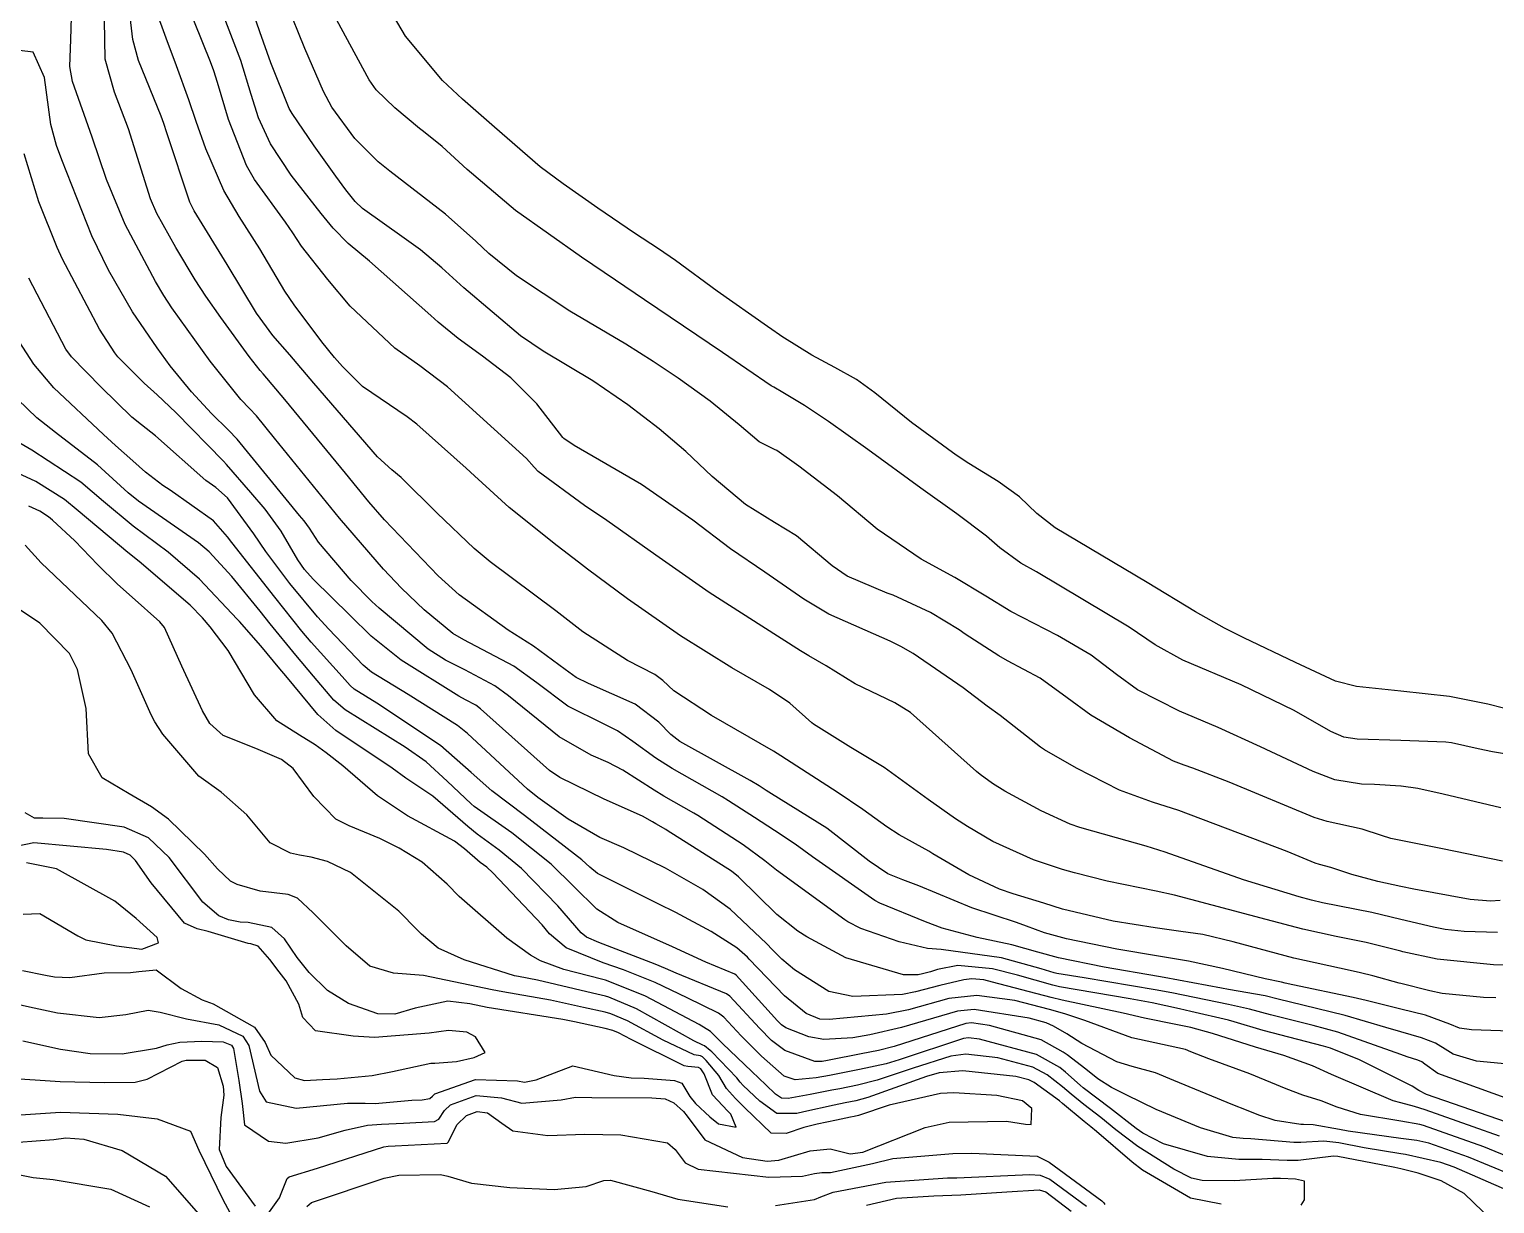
# Model space of a CAD drawing. Header units: feet. Extents: x 1313198 to 1317500, y 385000 to 389511.
# Drawn here: x 1317101.2 to 1317293.6, y 386532.5 to 386686.8 of the extents above; entities that cross this region are included whole.
import ezdxf

# ---------------------------------------------------------------- set-up
doc = ezdxf.new("R2010")
doc.units = ezdxf.units.FT
doc.layers.add('C-TOPO-MAJR', color=32, linetype='CONTINUOUS')

msp = doc.modelspace()

# ---------------------------------------------------------------- linework, layer by layer
at = {"layer": 'C-TOPO-MAJR'}
for points in [[(1317294.82, 386597.61), (1317292.75, 386598.13), (1317287.71, 386599.15), (1317281.32, 386599.82), (1317275.47, 386600.43), (1317272.75, 386601.15), (1317267.47, 386603.59), (1317260.71, 386606.86), (1317258.14, 386608.12), (1317254.34, 386610.26), (1317247.98, 386614.1), (1317235.9, 386621.3), (1317233.52, 386623.19), (1317231.24, 386625.35), (1317228.42, 386627.39), (1317224.56, 386629.75), (1317222.9, 386630.85), (1317217.03, 386635.13), (1317212.24, 386639.02), (1317209.83, 386640.78), (1317206.99, 386642.34), (1317203.96, 386643.99), (1317200.38, 386646.2), (1317200.27, 386646.27), (1317198.11, 386647.75), (1317191.5, 386652.36), (1317186.05, 386656.39), (1317183.8, 386657.96), (1317180.66, 386659.99), (1317175.84, 386663.28), (1317171.27, 386666.47), (1317168.28, 386668.72), (1317162.25, 386673.91), (1317158.08, 386677.6), (1317155.42, 386680.07), (1317150.56, 386685.89), (1317144.41, 386696.37)], [(1317293.99, 386568.13), (1317289.63, 386568.27), (1317287.12, 386568.52), (1317285.59, 386568.84), (1317281.32, 386569.86), (1317277.52, 386570.77), (1317271.04, 386572.05), (1317269.57, 386572.37), (1317267.97, 386572.8), (1317260.64, 386575.07), (1317250.35, 386578.68), (1317247.87, 386579.48), (1317243.98, 386580.57), (1317239.15, 386581.92), (1317237.9, 386582.35), (1317234.08, 386584.11), (1317229.28, 386586.7), (1317227.7, 386587.71), (1317226.07, 386588.89), (1317225.58, 386589.28), (1317216.9, 386597.02), (1317214.84, 386598.3), (1317209.64, 386600.81), (1317205.85, 386603.17), (1317203.54, 386604.49), (1317202.44, 386605.12), (1317197.38, 386608.39), (1317190.47, 386612.79), (1317183.48, 386617.7), (1317177.02, 386622.24), (1317174.09, 386624.22), (1317168.01, 386628.7), (1317167.46, 386629.27), (1317166.47, 386630.41), (1317156.1, 386639.81), (1317152.48, 386642.56), (1317149.18, 386644.9), (1317143.29, 386650.41), (1317140.39, 386653.89), (1317136.92, 386658.31), (1317135.77, 386660.03), (1317134.81, 386661.45), (1317130.73, 386667.03), (1317129.7, 386668.9), (1317127.33, 386674.91), (1317125.89, 386679.79), (1317125.42, 386681.31), (1317124.95, 386682.52), (1317120.77, 386692.95)], [(1317294.37, 386572.33), (1317293.1, 386572.27), (1317290.43, 386572.49), (1317283, 386573.83), (1317281.32, 386574.19), (1317278.29, 386574.84), (1317274.89, 386575.74), (1317272.12, 386576.68), (1317270.64, 386577.08), (1317270.07, 386577.26), (1317266.38, 386578.78), (1317252.16, 386584.15), (1317248.71, 386585.27), (1317244.36, 386586.83), (1317238.71, 386589.71), (1317234.51, 386592.11), (1317234, 386592.46), (1317228.68, 386596.63), (1317227, 386597.87), (1317223.81, 386600.27), (1317217.26, 386604.77), (1317215.65, 386605.72), (1317214.23, 386606.39), (1317206.2, 386609.96), (1317202.88, 386611.94), (1317197.76, 386615.45), (1317193.28, 386618.54), (1317188.32, 386622.29), (1317181.56, 386626.98), (1317172.75, 386632.11), (1317171.39, 386633.03), (1317171.26, 386633.16), (1317167.85, 386637.56), (1317164.4, 386640.98), (1317160.69, 386643.85), (1317157.51, 386646.17), (1317154.89, 386648.29), (1317153.92, 386649.17), (1317145.84, 386656.3), (1317143.06, 386658.62), (1317141.07, 386660.64), (1317139.51, 386662.59), (1317135.57, 386667.63), (1317132.83, 386671.72), (1317131.25, 386675.15), (1317130.33, 386678.22), (1317128.97, 386682.66), (1317124.88, 386693.33)], [(1317301.89, 386550.23), (1317291.24, 386551.24), (1317288.17, 386552.17), (1317287.47, 386552.59), (1317285.88, 386553.6), (1317284.04, 386554.32), (1317281.32, 386555.09), (1317279.33, 386555.66), (1317274.01, 386557.22), (1317268.46, 386558.6), (1317265.18, 386559.4), (1317263.5, 386559.8), (1317258.67, 386560.66), (1317257.76, 386560.82), (1317250.21, 386562.24), (1317249.47, 386562.37), (1317242.36, 386563.59), (1317236.34, 386564.81), (1317233.64, 386565.57), (1317230.23, 386566.5), (1317225.67, 386567.49), (1317221.07, 386568.69), (1317218.89, 386569.53), (1317212.86, 386572.01), (1317212.24, 386572.34), (1317204.03, 386578.09), (1317201.75, 386579.74), (1317199.04, 386581.53), (1317196.43, 386583.22), (1317193.01, 386585.45), (1317192.16, 386585.95), (1317185.59, 386589.67), (1317183.47, 386591.03), (1317180.45, 386593.23), (1317178.42, 386594.63), (1317176.66, 386595.49), (1317171.91, 386597.86), (1317167.81, 386600.95), (1317164.81, 386603.1), (1317158.26, 386606.56), (1317156.81, 386607.43), (1317153.03, 386610.53), (1317150.06, 386613.37), (1317147.69, 386615.87), (1317141.91, 386622.57), (1317133.38, 386633.05), (1317130.99, 386635.99), (1317130.08, 386636.95), (1317128.93, 386638.15), (1317124.93, 386643.19), (1317119.89, 386650.2), (1317118.83, 386651.8), (1317117.73, 386653.64), (1317113.74, 386661.14), (1317111.32, 386667.04), (1317109.41, 386672.6), (1317106.83, 386679.92), (1317106.51, 386681.89), (1317106.61, 386685.42), (1317106.74, 386689.86)], [(1317294.91, 386563.86), (1317293.47, 386563.88), (1317286.08, 386564.62), (1317281.58, 386565.6), (1317281.32, 386565.67), (1317276.76, 386566.81), (1317272.84, 386567.6), (1317268.42, 386568.56), (1317263.63, 386569.85), (1317251.59, 386573.05), (1317249.19, 386573.56), (1317242.72, 386574.88), (1317238.47, 386575.99), (1317236.87, 386576.43), (1317233.05, 386577.67), (1317227.73, 386580.07), (1317224.38, 386582.07), (1317222.84, 386583.07), (1317219.23, 386585.61), (1317213.44, 386589.83), (1317209.08, 386592.44), (1317204.17, 386595.49), (1317203.95, 386595.67), (1317201.04, 386598.26), (1317198.4, 386600.06), (1317193.45, 386602.9), (1317186.7, 386607.1), (1317179.75, 386611.97), (1317174.5, 386615.86), (1317173.32, 386616.76), (1317170.48, 386618.92), (1317164.18, 386623.98), (1317159.64, 386628.11), (1317158.53, 386629.14), (1317152.09, 386634.92), (1317150.8, 386635.87), (1317144.93, 386639.86), (1317142.31, 386642.48), (1317141.27, 386643.68), (1317139.57, 386645.72), (1317135.94, 386650.58), (1317134.75, 386652.38), (1317131.45, 386657.96), (1317128.74, 386662.19), (1317126.7, 386665.62), (1317124.37, 386671.08), (1317123.09, 386674.65), (1317122.1, 386677.52), (1317120.51, 386681.99), (1317119.15, 386685.62), (1317117.77, 386689.35)], [(1317294.68, 386577.5), (1317286.78, 386579.13), (1317281.32, 386580.23), (1317280, 386580.49), (1317278.78, 386580.88), (1317276.25, 386581.72), (1317271.65, 386582.71), (1317269.93, 386583.25), (1317258.77, 386587.89), (1317254, 386589.72), (1317252.85, 386590.1), (1317251.45, 386590.64), (1317245.67, 386593.71), (1317240.58, 386596.68), (1317237.48, 386598.98), (1317233.95, 386601.56), (1317229.66, 386603.84), (1317228.53, 386604.46), (1317224.11, 386607.34), (1317223.31, 386607.88), (1317219.54, 386610.18), (1317214.63, 386612.43), (1317213.85, 386612.73), (1317208.61, 386614.93), (1317206.62, 386616.31), (1317201.95, 386620.26), (1317199.03, 386622.01), (1317195.24, 386624.36), (1317190.84, 386628.03), (1317187.42, 386631.3), (1317183.91, 386634.28), (1317179.78, 386637.44), (1317175.17, 386640.62), (1317168.67, 386644.51), (1317165.7, 386646.51), (1317158.22, 386652.83), (1317155.33, 386655.44), (1317152.56, 386657.8), (1317150.42, 386659.35), (1317144.93, 386663.22), (1317143.95, 386664.17), (1317142.75, 386665.7), (1317141.41, 386667.48), (1317138.57, 386671.46), (1317135.69, 386675.7), (1317135.31, 386676.39), (1317132.89, 386682.39), (1317131.45, 386686.45), (1317130.16, 386690.1)], [(1317294.44, 386584.51), (1317286.89, 386586.3), (1317283.56, 386587.03), (1317281.36, 386587.37), (1317281.32, 386587.37), (1317277.87, 386587.58), (1317276.14, 386587.62), (1317272.63, 386588.2), (1317269.79, 386589.28), (1317262.86, 386592.52), (1317257.33, 386595.06), (1317252.24, 386597.22), (1317246.74, 386600.01), (1317243.96, 386602.02), (1317240.63, 386604.55), (1317236.21, 386607.15), (1317230.08, 386610.3), (1317226.79, 386612.31), (1317222.75, 386614.77), (1317218.29, 386617.19), (1317212.54, 386621.13), (1317207.34, 386625.49), (1317202.25, 386629.38), (1317199.36, 386631.43), (1317199.06, 386631.58), (1317197.05, 386632.57), (1317194.39, 386634.81), (1317190.61, 386637.95), (1317186.4, 386640.96), (1317183.12, 386643.16), (1317179.53, 386645.41), (1317172.15, 386649.76), (1317165.16, 386654.39), (1317161.52, 386657.34), (1317159.8, 386658.95), (1317155.84, 386662.49), (1317148.54, 386668.12), (1317146.97, 386669.38), (1317143.94, 386672.43), (1317140.92, 386676.54), (1317139.83, 386678.61), (1317137.35, 386684.26), (1317134.94, 386690.22)], [(1317296.93, 386555.14), (1317290.61, 386555.36), (1317289, 386555.59), (1317287.74, 386556.08), (1317284.56, 386557.28), (1317281.32, 386558.07), (1317276.75, 386559.19), (1317275.06, 386559.58), (1317267.13, 386561.24), (1317266.14, 386561.48), (1317265.63, 386561.59), (1317263.51, 386562.04), (1317257.89, 386563.42), (1317253.43, 386564.35), (1317249.48, 386565.01), (1317244.01, 386565.93), (1317237.4, 386567.29), (1317234.49, 386568.11), (1317232.15, 386568.98), (1317230.82, 386569.43), (1317224.98, 386571.36), (1317218, 386574.26), (1317215.92, 386575.06), (1317213.95, 386575.86), (1317211.47, 386577.49), (1317205.92, 386581.86), (1317198.67, 386586.35), (1317197.96, 386586.78), (1317197.03, 386587.4), (1317195.86, 386588.1), (1317186.63, 386593.21), (1317185.43, 386594.13), (1317183.84, 386595.75), (1317180.73, 386598.11), (1317174.62, 386600.83), (1317172.98, 386601.64), (1317171.55, 386602.69), (1317167.38, 386605.76), (1317164.08, 386607.86), (1317157.63, 386612.47), (1317154.89, 386614.99), (1317147.84, 386622.36), (1317145.78, 386624.71), (1317142.69, 386628.46), (1317134.75, 386638.15), (1317131.88, 386641.51), (1317131.47, 386641.97), (1317130.04, 386643.79), (1317126.34, 386648.91), (1317124.35, 386651.71), (1317122.96, 386653.88), (1317120.42, 386658.1), (1317117.91, 386662.56), (1317117.1, 386664.52), (1317114.18, 386673.69), (1317112.36, 386678.5), (1317111.15, 386682.87), (1317111.03, 386687.96)], [(1317293.77, 386559.56), (1317292.16, 386559.6), (1317286.76, 386560.12), (1317285.11, 386560.47), (1317281.32, 386561.44), (1317281.09, 386561.5), (1317277.65, 386562.43), (1317276, 386562.85), (1317274.65, 386563.13), (1317267.28, 386564.75), (1317259.29, 386566.91), (1317255.31, 386567.86), (1317252.42, 386568.28), (1317249.04, 386568.73), (1317243.53, 386569.63), (1317236.89, 386571.21), (1317234.44, 386572.01), (1317230.39, 386573.23), (1317228.59, 386573.83), (1317224.58, 386575.7), (1317219.83, 386578.48), (1317219.3, 386578.8), (1317215.41, 386580.98), (1317213.78, 386582), (1317210.67, 386584.28), (1317207.28, 386586.58), (1317200.63, 386590.86), (1317199.9, 386591.33), (1317198.93, 386591.94), (1317190.79, 386596.63), (1317185.81, 386599.89), (1317184.39, 386601.25), (1317183.34, 386602.04), (1317179.72, 386603.85), (1317173.86, 386607.65), (1317170.31, 386610.37), (1317161.72, 386616.83), (1317159.58, 386618.59), (1317154.72, 386623.23), (1317150.01, 386627.92), (1317148.79, 386628.91), (1317146.91, 386630.61), (1317138.53, 386640.31), (1317135.39, 386644), (1317133.17, 386646.56), (1317131.02, 386649.48), (1317127.16, 386655.9), (1317122.84, 386662.91), (1317122.27, 386664.07), (1317119.25, 386673.18), (1317118.85, 386674.39), (1317118.48, 386675.35), (1317115.49, 386682.69), (1317114.76, 386685.43), (1317114.42, 386688.4)], [(1317298.9, 386590.96), (1317293.34, 386591.85), (1317291.45, 386592.26), (1317287.98, 386593.06), (1317287.21, 386593.15), (1317281.32, 386593.35), (1317275.59, 386593.55), (1317273.83, 386593.81), (1317272.13, 386594.54), (1317267.3, 386597.3), (1317260.35, 386600.67), (1317252.67, 386603.89), (1317249.05, 386605.92), (1317245.63, 386608.24), (1317233.45, 386615.5), (1317231.4, 386616.67), (1317228.66, 386618.65), (1317226.88, 386620.21), (1317222.98, 386623.15), (1317218.27, 386626.49), (1317211.29, 386631.56), (1317206.14, 386635.25), (1317202.98, 386637.36), (1317200.15, 386639.05), (1317198.95, 386639.76), (1317198.63, 386639.96), (1317192.23, 386644.34), (1317181.96, 386651.25), (1317178.15, 386653.82), (1317173.69, 386656.85), (1317165.03, 386662.97), (1317158.7, 386668.35), (1317155.39, 386671.37), (1317152.95, 386673.34), (1317152.43, 386673.76), (1317149.2, 386676.46), (1317146.73, 386678.84), (1317145.8, 386680.15), (1317141.58, 386687.99)], [(1317295, 386546.42), (1317286.19, 386549.62), (1317284.47, 386550.85), (1317284.05, 386551.16), (1317283.53, 386551.36), (1317282.13, 386551.81), (1317281.32, 386552.1), (1317273.02, 386555.03), (1317269.81, 386555.92), (1317264.21, 386557.33), (1317261.42, 386558.06), (1317258.68, 386558.67), (1317255.72, 386559.27), (1317251.22, 386560.2), (1317249.05, 386560.61), (1317239.73, 386562.16), (1317236.14, 386562.77), (1317235.8, 386562.85), (1317234.08, 386563.36), (1317228.88, 386564.82), (1317220.92, 386565.9), (1317219.14, 386566.05), (1317215.44, 386566.92), (1317210.4, 386568.65), (1317208.66, 386569.53), (1317208.29, 386569.78), (1317199.29, 386576.32), (1317197.76, 386577.55), (1317194.91, 386579.67), (1317188.98, 386583.5), (1317188.47, 386583.8), (1317184.52, 386586.04), (1317183.25, 386586.85), (1317179.13, 386589.45), (1317177.2, 386590.45), (1317174.97, 386591.45), (1317170.76, 386593.85), (1317164.12, 386599.24), (1317162.32, 386600.55), (1317158.37, 386602.62), (1317155.82, 386603.89), (1317153.55, 386605.36), (1317147.11, 386610.76), (1317146.17, 386611.63), (1317143.43, 386614.38), (1317139.15, 386619.39), (1317137.96, 386621.24), (1317137.26, 386622.21), (1317136.67, 386622.92), (1317128.46, 386632.93), (1317127.32, 386634.13), (1317125.1, 386636.3), (1317122.47, 386639.14), (1317119.69, 386642.57), (1317117.94, 386644.93), (1317114.72, 386649.65), (1317111.56, 386655.14), (1317109.37, 386659.65), (1317105.43, 386669.62), (1317104.74, 386671.53), (1317103.98, 386674.27), (1317103.16, 386680.43), (1317101.68, 386683.79), (1317095.49, 386684.53)], [(1317295.18, 386543.2), (1317284.7, 386546.87), (1317283.67, 386547.39), (1317282.79, 386547.97), (1317281.32, 386548.7), (1317275.9, 386551.42), (1317272.09, 386552.94), (1317271.17, 386553.2), (1317263.24, 386555.25), (1317259.44, 386556.4), (1317258.69, 386556.61), (1317253.74, 386557.77), (1317252.25, 386558.11), (1317248.64, 386558.9), (1317245.78, 386559.42), (1317236.48, 386561.02), (1317235.59, 386561.22), (1317230.98, 386562.52), (1317227.7, 386563.36), (1317223.11, 386563.8), (1317220.47, 386563.26), (1317219.54, 386562.97), (1317218.47, 386562.69), (1317217.9, 386562.57), (1317215.98, 386562.59), (1317208.42, 386564.79), (1317203.28, 386567.56), (1317202.13, 386568.31), (1317199.35, 386570.52), (1317194.33, 386575.45), (1317193.42, 386576.19), (1317184.95, 386581.55), (1317184.77, 386581.65), (1317183.45, 386582.4), (1317183.02, 386582.67), (1317181.69, 386583.42), (1317176.67, 386585.65), (1317170.83, 386588.49), (1317169.49, 386589.41), (1317160.45, 386597.53), (1317159.83, 386597.98), (1317158.47, 386598.7), (1317157.59, 386599.17), (1317149.99, 386603.92), (1317146.07, 386607.08), (1317143.29, 386609.77), (1317138.45, 386614.55), (1317137.33, 386615.81), (1317136.44, 386617.1), (1317134.25, 386620.86), (1317132.14, 386623.75), (1317130.25, 386625.92), (1317127.09, 386629.61), (1317126.68, 386630.06), (1317120.41, 386636.44), (1317117.94, 386638.78), (1317116.24, 386640.3), (1317112.81, 386643.77), (1317112.39, 386644.29), (1317110.4, 386647.38), (1317105.52, 386656.6), (1317104.84, 386658.1), (1317102.43, 386664.13), (1317100.48, 386670.42)], [(1317294.26, 386541.38), (1317290.81, 386542.63), (1317284.5, 386544.85), (1317283.09, 386545.26), (1317281.32, 386545.75), (1317280.3, 386546.04), (1317272.19, 386549.48), (1317269.73, 386550.6), (1317265.95, 386551.97), (1317262.22, 386553.07), (1317260.28, 386553.68), (1317256.56, 386554.87), (1317253.71, 386555.65), (1317251.77, 386556.05), (1317247.63, 386556.87), (1317244.86, 386557.53), (1317236.82, 386559.26), (1317235.38, 386559.6), (1317227.69, 386561.62), (1317226.53, 386561.9), (1317224.95, 386562.05), (1317223.91, 386561.91), (1317220.76, 386561.19), (1317217.56, 386560.34), (1317215.84, 386559.99), (1317209.35, 386559.73), (1317206.17, 386560.4), (1317201.69, 386563.22), (1317200.03, 386564.65), (1317198.78, 386565.88), (1317198, 386566.67), (1317193.23, 386571.18), (1317189.62, 386573.8), (1317184.74, 386576.58), (1317179.25, 386579.24), (1317176.12, 386580.63), (1317171.95, 386583.02), (1317167.95, 386585.87), (1317166.61, 386586.95), (1317158.74, 386594.28), (1317157.41, 386595.34), (1317150.94, 386599.4), (1317146.12, 386602.35), (1317145, 386603.27), (1317140.5, 386607.97), (1317139.01, 386609.62), (1317135.38, 386613.99), (1317132.23, 386618.19), (1317130.67, 386620.49), (1317127.19, 386625.24), (1317125.68, 386626.58), (1317124.36, 386627.53), (1317117.74, 386633.36), (1317115.91, 386634.8), (1317114.62, 386635.83), (1317110.62, 386639.79), (1317106.71, 386643.77), (1317105.96, 386644.77), (1317101.11, 386654.09)], [(1317296.15, 386538.38), (1317292.22, 386539.98), (1317286.4, 386542.06), (1317284.29, 386542.8), (1317283.83, 386542.91), (1317281.32, 386543.34), (1317276, 386544.24), (1317272.96, 386545.2), (1317270.86, 386546.02), (1317268.42, 386546.76), (1317266.26, 386547.6), (1317261.47, 386549.57), (1317256.09, 386551.53), (1317253.75, 386552.47), (1317253.03, 386552.77), (1317252.04, 386553), (1317246, 386554.3), (1317239.8, 386556.59), (1317237.17, 386557.43), (1317235.17, 386558.01), (1317230.62, 386559.2), (1317225.64, 386559.85), (1317221.95, 386559.46), (1317216.64, 386557.99), (1317213.76, 386557.39), (1317206.24, 386556.69), (1317205.01, 386556.76), (1317203.21, 386557.48), (1317200.36, 386559.81), (1317195.73, 386564.65), (1317195.5, 386564.89), (1317194.11, 386566.11), (1317190.71, 386568.28), (1317186.1, 386570.77), (1317183.75, 386571.91), (1317175.79, 386575.88), (1317174.78, 386576.73), (1317173.75, 386577.7), (1317166.22, 386583.51), (1317161.91, 386586.73), (1317159.19, 386589.16), (1317155.16, 386592.71), (1317146.81, 386598.25), (1317143.84, 386600.08), (1317143.29, 386600.57), (1317142.24, 386601.75), (1317138.2, 386606.27), (1317136.98, 386607.72), (1317133.43, 386612.17), (1317127.76, 386619.35), (1317127.19, 386620.13), (1317125.37, 386622.21), (1317119.67, 386626.24), (1317118.7, 386626.86), (1317116.43, 386628.61), (1317114.77, 386630.08), (1317112.51, 386632.12), (1317110.91, 386633.55), (1317104.41, 386639.69), (1317101.76, 386642.77), (1317098.39, 386647.98)], [(1317295.7, 386536.35), (1317290.22, 386538.61), (1317285.01, 386540.45), (1317283.4, 386540.81), (1317281.32, 386541.09), (1317274.4, 386542.04), (1317273.27, 386542.24), (1317269.79, 386542.89), (1317268.53, 386542.92), (1317268.17, 386542.92), (1317264.79, 386543.45), (1317262.65, 386544.14), (1317261.06, 386544.81), (1317259.25, 386545.49), (1317251.48, 386548.71), (1317249.11, 386549.71), (1317246.03, 386550.55), (1317244.01, 386551.14), (1317239.43, 386553.56), (1317237.44, 386554.81), (1317235.68, 386555.83), (1317234.75, 386556.25), (1317232.49, 386556.88), (1317225.26, 386558), (1317223.09, 386557.81), (1317215.73, 386555.64), (1317211.59, 386554.68), (1317209.34, 386554.32), (1317205.51, 386554.07), (1317203.57, 386554.44), (1317200.52, 386555.63), (1317199.95, 386556.02), (1317199.45, 386556.53), (1317193.99, 386562.54), (1317193.82, 386562.65), (1317190.03, 386564.24), (1317185.64, 386566.27), (1317178.47, 386569.46), (1317175.71, 386571.19), (1317172.67, 386574.18), (1317169.71, 386577.11), (1317164.55, 386581.22), (1317159.62, 386584.69), (1317159.19, 386585.03), (1317156.07, 386588.02), (1317153.31, 386590.55), (1317150.55, 386592.48), (1317142.65, 386597.38), (1317141.18, 386598.67), (1317138.5, 386601.79), (1317136.17, 386604.55), (1317132.81, 386608.69), (1317131.49, 386610.35), (1317127.75, 386614.88), (1317124.8, 386618.14), (1317123.4, 386619.32), (1317115.49, 386624.78), (1317114.16, 386625.91), (1317110.12, 386629.58), (1317104.6, 386633.8), (1317102.17, 386635.73), (1317097.13, 386640.56)], [(1317295.23, 386534.3), (1317288.33, 386537.31), (1317286.57, 386537.94), (1317281.91, 386538.97), (1317281.32, 386539.07), (1317276.51, 386539.87), (1317273.16, 386540.49), (1317271.2, 386540.72), (1317268.18, 386540.55), (1317267.28, 386540.54), (1317261.63, 386541.02), (1317260.59, 386541.06), (1317259.24, 386541.21), (1317255, 386542.46), (1317249.17, 386544.9), (1317245.34, 386546.77), (1317243.3, 386547.77), (1317241.52, 386548.93), (1317239.93, 386550.2), (1317237.49, 386552.05), (1317236.97, 386552.43), (1317234.06, 386554.02), (1317227.28, 386555.91), (1317224.9, 386556.28), (1317224.19, 386556.2), (1317214.76, 386553.17), (1317212.72, 386552.64), (1317210.43, 386552.2), (1317206.23, 386551.38), (1317205.99, 386551.33), (1317205.32, 386551.2), (1317204.34, 386551.2), (1317200.42, 386552.64), (1317198.65, 386553.97), (1317197.08, 386555.55), (1317193.18, 386559.78), (1317192.74, 386560.1), (1317186.14, 386562.78), (1317184.74, 386563.39), (1317183.36, 386563.98), (1317175.97, 386566.8), (1317174.37, 386567.51), (1317173.64, 386568.09), (1317170.58, 386571.65), (1317165.82, 386576.54), (1317162.9, 386578.96), (1317160, 386581.07), (1317158.77, 386582.08), (1317154.16, 386586.03), (1317151.92, 386587.53), (1317150.62, 386588.41), (1317148.83, 386589.72), (1317141.45, 386594.65), (1317139.07, 386596.76), (1317134.85, 386601.83), (1317134.08, 386602.78), (1317131.56, 386605.8), (1317128.78, 386608.98), (1317128.48, 386609.31), (1317123.51, 386614.55), (1317119.41, 386618.08), (1317114.82, 386621.49), (1317110.93, 386624.74), (1317107.93, 386627.27), (1317101.48, 386631.5), (1317098.89, 386633.03)], [(1317293.33, 386530.29), (1317289.64, 386533.87), (1317286.62, 386535.52), (1317283.6, 386536.54), (1317281.32, 386537.08), (1317280.53, 386537.27), (1317278.71, 386537.62), (1317273.05, 386538.73), (1317272.48, 386538.76), (1317267.83, 386538.18), (1317266.39, 386538.17), (1317263.11, 386538.33), (1317260.04, 386538.32), (1317255.92, 386538.69), (1317250.15, 386540.39), (1317247.44, 386541.76), (1317246.53, 386542.41), (1317243.2, 386545), (1317239.6, 386547.71), (1317239.18, 386548.06), (1317237.26, 386549.79), (1317236.51, 386550.42), (1317233.47, 386552.12), (1317225.98, 386554.14), (1317224.53, 386554.32), (1317223.87, 386554.22), (1317215.44, 386551.41), (1317213.7, 386550.89), (1317210.2, 386550.13), (1317206.92, 386549.5), (1317206.29, 386549.37), (1317204.53, 386549.03), (1317201.74, 386548.79), (1317200.31, 386549.28), (1317197.35, 386551.91), (1317194.67, 386554.55), (1317192.38, 386557.01), (1317191.67, 386557.56), (1317187.59, 386559.55), (1317183.39, 386561.55), (1317179.23, 386563.25), (1317176.56, 386564.15), (1317171.69, 386566.14), (1317169.51, 386567.95), (1317168.51, 386569.15), (1317162.07, 386575.99), (1317161.25, 386576.7), (1317160.4, 386577.35), (1317158.35, 386579.12), (1317157.02, 386580.12), (1317150.85, 386583.46), (1317146.91, 386586.1), (1317142.35, 386590.03), (1317140.16, 386591.74), (1317138.71, 386592.77), (1317136.65, 386594.04), (1317133.69, 386595.94), (1317130.74, 386599.36), (1317127.3, 386605.16), (1317124.91, 386608.27), (1317123.93, 386609.45), (1317122.31, 386611.15), (1317115.59, 386616.89), (1317114.12, 386618.07), (1317107.6, 386623.53), (1317105.8, 386625.01), (1317102.02, 386627.39), (1317097.39, 386629.52)], [(1317268.21, 386532.33), (1317268.65, 386533.02), (1317268.68, 386535.46), (1317267.47, 386535.74), (1317265.5, 386535.8), (1317264.49, 386535.81), (1317259.48, 386535.51), (1317255.2, 386535.54), (1317253.82, 386535.86), (1317251.51, 386537.06), (1317246.78, 386540.01), (1317243.9, 386542.2), (1317241.9, 386543.82), (1317239.66, 386545.53), (1317238.03, 386546.89), (1317236.86, 386547.87), (1317234.85, 386549.43), (1317232.96, 386550.46), (1317228.4, 386551.66), (1317224.16, 386552.14), (1317222.22, 386551.9), (1317217.25, 386550.31), (1317212.54, 386548.72), (1317209.97, 386548.07), (1317207.62, 386547.62), (1317206.59, 386547.41), (1317203.74, 386546.84), (1317200.86, 386546.33), (1317199.95, 386546.38), (1317199.16, 386546.92), (1317197.92, 386548.13), (1317196.07, 386549.88), (1317192.21, 386553.54), (1317191.57, 386554.23), (1317190.64, 386555.11), (1317189.15, 386556.05), (1317182.09, 386559.76), (1317176.99, 386561.83), (1317176.85, 386561.87), (1317176.33, 386562), (1317171.38, 386563.26), (1317168.29, 386564.41), (1317167.01, 386565.14), (1317163.87, 386567.37), (1317157.64, 386572.85), (1317156.04, 386574.5), (1317152.75, 386577.38), (1317149.73, 386579.22), (1317147.23, 386580.49), (1317143.18, 386582.15), (1317141.42, 386583.01), (1317138.54, 386586), (1317135.84, 386589.66), (1317134.29, 386590.85), (1317130.91, 386592.31), (1317126.63, 386594), (1317124.88, 386595.6), (1317123.91, 386597.27), (1317121.19, 386603.1), (1317118.91, 386608.19), (1317118.32, 386608.96), (1317114.67, 386612.19), (1317112.73, 386613.9), (1317110.17, 386616.44), (1317107.15, 386619.6), (1317104.21, 386622.31), (1317103.67, 386622.75), (1317102.53, 386623.47), (1317101.11, 386624.15)], [(1317257.73, 386532.43), (1317253.68, 386533.25), (1317247.37, 386536.91), (1317246.01, 386537.97), (1317241.36, 386542), (1317240.6, 386542.63), (1317239.73, 386543.31), (1317236.87, 386545.69), (1317236.47, 386546.01), (1317233.17, 386548.42), (1317232.46, 386548.8), (1317230.76, 386549.23), (1317223.78, 386549.97), (1317220.68, 386549.72), (1317219.02, 386549.23), (1317211.32, 386546.44), (1317209.74, 386546.01), (1317208.31, 386545.74), (1317206.9, 386545.45), (1317202.92, 386544.58), (1317201.98, 386544.35), (1317199.37, 386544.37), (1317197.1, 386545.99), (1317194.93, 386548.03), (1317194.54, 386548.47), (1317194.1, 386549.05), (1317190.8, 386552.45), (1317190.61, 386552.63), (1317189.86, 386553.23), (1317189.64, 386553.35), (1317188.47, 386553.91), (1317180.9, 386558.12), (1317177.27, 386559.64), (1317176.83, 386559.76), (1317175.15, 386560.15), (1317167.9, 386561.87), (1317165.44, 386562.34), (1317164.91, 386562.46), (1317158.28, 386564.55), (1317154.89, 386566.09), (1317152.67, 386567.9), (1317152.14, 386568.45), (1317149.71, 386570.92), (1317143.37, 386576.02), (1317140.33, 386577.46), (1317138.19, 386578.05), (1317136.66, 386578.3), (1317135.49, 386578.54), (1317132.82, 386579.93), (1317129.76, 386583.61), (1317126.35, 386586.59), (1317123.45, 386588.65), (1317118.72, 386594.2), (1317117.67, 386595.82), (1317117.16, 386596.74), (1317114.53, 386602.62), (1317112.06, 386607.45), (1317110.69, 386609.1), (1317102.73, 386616.68), (1317100.61, 386619.01)], [(1317100.33, 386553.92), (1317105.28, 386552.83), (1317109.14, 386552.24), (1317113.37, 386552.19), (1317117.86, 386552.96), (1317119.26, 386553.4), (1317120.96, 386553.72), (1317123.83, 386553.88), (1317126.65, 386553.77), (1317127.71, 386553.32), (1317127.97, 386552.91), (1317128.68, 386548.69), (1317129.14, 386545.69), (1317129.15, 386545.27), (1317129.42, 386542.85), (1317132.6, 386540.72), (1317134.86, 386540.48), (1317139.11, 386541.16), (1317142.67, 386542.19), (1317145.57, 386542.81), (1317147.43, 386542.94), (1317150.31, 386543.08), (1317154.41, 386543.3), (1317154.96, 386543.6), (1317155.72, 386544.76), (1317156.51, 386545.51), (1317159.87, 386546.71), (1317163.18, 386546.42), (1317165.87, 386545.73), (1317171.01, 386546.15), (1317172.89, 386546.51), (1317175.06, 386546.46), (1317182.95, 386546.4), (1317184.7, 386546.3), (1317185.83, 386545.76), (1317187.08, 386544.63), (1317187.57, 386544.01), (1317189.89, 386540.9), (1317194.84, 386538.57), (1317198.07, 386538.11), (1317199.63, 386538.23), (1317203.75, 386539.44), (1317206.38, 386539.7), (1317208.98, 386539.07), (1317210.66, 386539.29), (1317218.82, 386542.5), (1317221.99, 386543.23), (1317229.5, 386543.34), (1317232.01, 386542.95), (1317232.74, 386542.93), (1317232.86, 386545.01), (1317231.6, 386546.03), (1317228.23, 386546.73), (1317222.6, 386547.08), (1317220.85, 386546.97), (1317214.12, 386545.45), (1317210.08, 386544.11), (1317209.51, 386543.95), (1317209.01, 386543.86), (1317207.2, 386543.5), (1317204.64, 386542.98), (1317202.91, 386542.54), (1317200.57, 386541.72), (1317198.62, 386541.79), (1317195.17, 386545.12), (1317193.92, 386546.33), (1317192.72, 386547.64), (1317191.73, 386549.34), (1317190.08, 386551.33), (1317189.59, 386551.81), (1317189.33, 386551.92), (1317188.49, 386552.08), (1317184.43, 386553.99), (1317179.74, 386556.53), (1317177.55, 386557.45), (1317176.82, 386557.65), (1317173.98, 386558.3), (1317169.62, 386559.23), (1317163.37, 386560.32), (1317161.98, 386560.62), (1317152.93, 386562.49), (1317149, 386562.8), (1317145.91, 386563.72), (1317142.79, 386566.37), (1317138.44, 386570.7), (1317136.4, 386572.64), (1317135.17, 386573.11), (1317131.48, 386573.57), (1317128.46, 386574.42), (1317127.59, 386574.9), (1317125.87, 386576.48), (1317124.2, 386578.41), (1317119.44, 386583.03), (1317117.22, 386584.66), (1317114.28, 386586.37), (1317110.72, 386588.43), (1317108.94, 386591.61), (1317108.62, 386597.58), (1317107.5, 386602.7), (1317106.43, 386604.8), (1317102.57, 386608.79), (1317095.47, 386613.5)], [(1317100, 386558.64), (1317101.8, 386558.22), (1317104.87, 386557.59), (1317110.33, 386556.95), (1317113.86, 386557.35), (1317116.78, 386557.92), (1317118.36, 386557.66), (1317121.81, 386556.78), (1317126.06, 386555.99), (1317129.22, 386554.51), (1317129.99, 386553.29), (1317131.41, 386547.28), (1317132.29, 386545.91), (1317136.22, 386545.05), (1317142.96, 386545.72), (1317145.28, 386545.72), (1317146.6, 386545.67), (1317151.4, 386546.1), (1317152.77, 386546.16), (1317153.79, 386546.34), (1317154.13, 386546.65), (1317154.42, 386546.94), (1317159.76, 386548.81), (1317165.27, 386548.64), (1317166.23, 386548.46), (1317167.76, 386548.78), (1317172.54, 386550.6), (1317177.99, 386549.37), (1317180.2, 386549.04), (1317181.94, 386548.98), (1317185.93, 386548.68), (1317186.89, 386548.35), (1317187.92, 386546.58), (1317188.68, 386545.66), (1317190.57, 386543.93), (1317191.7, 386543), (1317194.03, 386542.58), (1317193.32, 386544.27), (1317192.92, 386544.66), (1317190.91, 386546.81), (1317189.8, 386549.57), (1317189.36, 386550.22), (1317189.06, 386550.4), (1317187.66, 386550.52), (1317187.16, 386550.61), (1317180.22, 386554.07), (1317178.57, 386554.94), (1317177.82, 386555.25), (1317176.8, 386555.54), (1317172.78, 386556.42), (1317171.26, 386556.71), (1317161.29, 386558.3), (1317159.02, 386558.75), (1317156.12, 386559.11), (1317151.84, 386558.19), (1317149.19, 386557.42), (1317146.94, 386557.43), (1317143.09, 386558.8), (1317140.34, 386560.53), (1317137.92, 386562.87), (1317136.34, 386564.86), (1317134.67, 386567.31), (1317133.04, 386568.78), (1317129.91, 386569.44), (1317128.86, 386569.49), (1317127.33, 386569.8), (1317126.04, 386570.31), (1317123.95, 386572.12), (1317119.53, 386577.99), (1317116.84, 386580.59), (1317113.62, 386581.97), (1317105.76, 386583.1), (1317102.94, 386583.14), (1317101.83, 386583.16), (1317100.61, 386583.87)], [(1317100.26, 386563.13), (1317103.29, 386562.55), (1317104.47, 386562.33), (1317106.47, 386562.21), (1317110.99, 386562.84), (1317114.46, 386562.9), (1317115.54, 386563.01), (1317117.84, 386563.24), (1317121.13, 386560.79), (1317123.89, 386559.31), (1317125.3, 386558.78), (1317130.73, 386555.7), (1317132.14, 386553.7), (1317132.9, 386552.03), (1317136.05, 386549.04), (1317137.3, 386548.7), (1317139.68, 386548.81), (1317141.59, 386548.92), (1317146.19, 386549.37), (1317148.89, 386549.88), (1317153.9, 386550.97), (1317154.43, 386550.98), (1317157.27, 386551.21), (1317159.61, 386551.71), (1317161.04, 386552.38), (1317159.76, 386554.45), (1317158.64, 386555.04), (1317156.24, 386555.25), (1317153.69, 386554.93), (1317146.51, 386554.35), (1317143.71, 386554.52), (1317138.75, 386555.2), (1317137.08, 386556.96), (1317136.58, 386558.73), (1317134.92, 386561.78), (1317134, 386562.97), (1317132.78, 386564.59), (1317131.21, 386566.33), (1317130.27, 386566.65), (1317129.92, 386566.7), (1317124.65, 386568.25), (1317123.2, 386568.62), (1317121.56, 386569.34), (1317117.16, 386574.64), (1317115.13, 386577.6), (1317114.41, 386578.3), (1317113.54, 386578.67), (1317111.32, 386579.04), (1317101.76, 386579.9), (1317099.44, 386579.41)], [(1317100.37, 386570.56), (1317102.57, 386570.63), (1317107.55, 386567.68), (1317108.6, 386567.16), (1317112.62, 386566.39), (1317115.93, 386565.95), (1317118.13, 386566.79), (1317117.94, 386567.5), (1317115.21, 386569.98), (1317112.38, 386572.26), (1317104.74, 386576.49), (1317100.82, 386577.29)], [(1317098.57, 386549.01), (1317102.58, 386548.75), (1317105.21, 386548.57), (1317111.03, 386548.41), (1317115.08, 386548.47), (1317116.64, 386548.87), (1317121.26, 386551.24), (1317121.77, 386551.37), (1317124.26, 386551.35), (1317125.87, 386550.41), (1317126.65, 386547.97), (1317126.7, 386546.76), (1317126.32, 386543.82), (1317126.11, 386539.65), (1317127.02, 386537.41), (1317130.85, 386532.17)], [(1317100.03, 386544.17), (1317105.28, 386544.54), (1317112.79, 386544.26), (1317117.96, 386543.66), (1317122.33, 386542.05), (1317123.44, 386539.56), (1317126.57, 386533.07), (1317127.82, 386530.78)], [(1317132.08, 386530.51), (1317134.04, 386533.27), (1317134.26, 386533.84), (1317135.03, 386535.8), (1317135.29, 386536.04), (1317139.04, 386537.18), (1317147.73, 386539.99), (1317148.3, 386540.08), (1317149.24, 386540.11), (1317156.05, 386540.45), (1317156.23, 386540.62), (1317157.32, 386542.86), (1317158.58, 386544.1), (1317159.98, 386544.61), (1317161.33, 386544.44), (1317163.24, 386543.09), (1317164.68, 386542.1), (1317169.29, 386541.45), (1317174.12, 386541.64), (1317178.85, 386541.57), (1317185.01, 386540.5), (1317185.99, 386539.64), (1317187.3, 386537.89), (1317189.03, 386537.03), (1317198.32, 386535.98), (1317202.74, 386536.14), (1317204.31, 386536.5), (1317205.25, 386536.59), (1317206.41, 386536.6), (1317211.9, 386537.78), (1317214.57, 386538.45), (1317222.46, 386539.1), (1317224.97, 386539.15), (1317233.56, 386538.75), (1317235.14, 386537.95), (1317235.76, 386537.49), (1317242.05, 386532.89), (1317242.31, 386532.62), (1317242.43, 386532.4)], [(1317099.75, 386540.61), (1317104.4, 386540.93), (1317105.97, 386541.15), (1317108.31, 386540.97), (1317113.37, 386539.49), (1317119.07, 386536.12), (1317124.31, 386530.15)], [(1317097.21, 386536.85), (1317101.69, 386535.97), (1317104.28, 386535.68), (1317111.86, 386534.41), (1317116.96, 386532.12)], [(1317137.62, 386532.16), (1317138.22, 386532.66), (1317147.77, 386535.87), (1317149.69, 386536.28), (1317155.19, 386536.33), (1317156.16, 386536.12), (1317159.24, 386535.21), (1317164.29, 386534.64), (1317170.12, 386534.39), (1317174.3, 386534.75), (1317176.64, 386535.55), (1317177.5, 386535.6), (1317182.94, 386534.1), (1317186.34, 386533.09), (1317192.91, 386532.08)], [(1317199.18, 386532.26), (1317204.29, 386533.08), (1317205.15, 386533.41), (1317206.76, 386534.04), (1317213.66, 386535.35), (1317221.79, 386535.89), (1317222.98, 386535.92), (1317232.6, 386536.34), (1317233.95, 386536.26), (1317235.22, 386535.74), (1317240.01, 386532.2)], [(1317211.12, 386532.32), (1317215.05, 386533.22), (1317219.99, 386533.56), (1317223.53, 386533.67), (1317229.58, 386534.05), (1317233.79, 386534.33), (1317234.7, 386534.06), (1317238, 386531.53)]]:
    msp.add_lwpolyline(points, dxfattribs=at)

doc.saveas('drawing.dxf')
